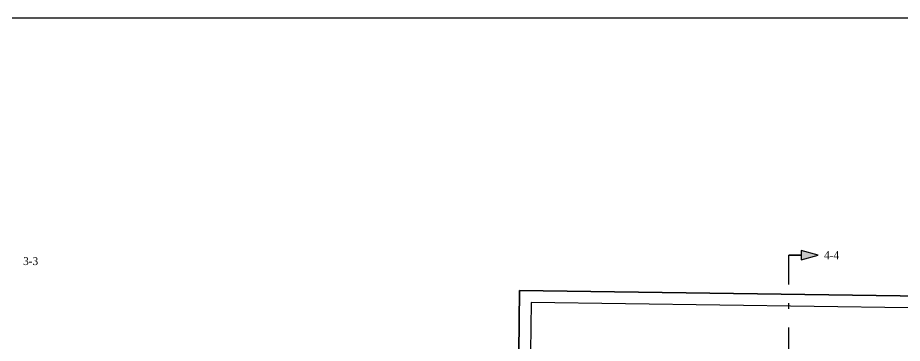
# Model space of a CAD drawing. Header units: millimetres. Extents: x -2171 to 1563, y -1758 to -1505.
# Drawn here: x -1473.1 to -1458.08, y -1595.78 to -1590.25 of the extents above; entities that cross this region are included whole.
import ezdxf
from ezdxf.enums import TextEntityAlignment as Align

# ---------------------------------------------------------------- set-up
doc = ezdxf.new("R2010")
doc.units = ezdxf.units.MM
doc.linetypes.add('DASHDOT', pattern=[25.4, 12.7, -6.35, 0, -6.35])
for name, color, linetype in [('-S_TEXT', 3, 'Continuous'), ('Geo_Lines', 7, 'Continuous'), ('Sect_Line_Symbol', 7, 'Continuous'), ('STITHAIO', 94, 'Continuous')]:
    doc.layers.add(name, color=color, linetype=linetype)
doc.styles.add('S1TmsNwRmn1359_b_934_161', font='times.ttf', dxfattribs={"width": 0.933629, "height": 0.135937})

msp = doc.modelspace()

# ---------------------------------------------------------------- hatches: boundary and pattern name
at = {"layer": 'Sect_Line_Symbol'}
msp.add_hatch(color=2, dxfattribs=at).paths.add_polyline_path([(-1460.0111, -1594.2859), (-1459.8009, -1594.2859), (-1459.8009, -1594.3635), (-1459.5111, -1594.2859), (-1459.8009, -1594.2082), (-1459.8009, -1594.2859)])

# ---------------------------------------------------------------- linework, layer by layer
at = {"layer": '-S_TEXT', "ltscale": 5}
msp.add_lwpolyline([(-1496.5047, -1590.2497), (-1438.3572, -1590.2497), (-1438.3572, -1630.2944), (-1496.5047, -1630.2944)], close=True, dxfattribs=at)
at = {"layer": 'Geo_Lines', "color": 94, "ltscale": 0.5}
msp.add_lwpolyline([(-1495.1043, -1596.9859), (-1496.0168, -1606.5488, 0.4189744), (-1487.6349, -1616.5329), (-1450.3078, -1619.4842, 0.4025719), (-1440.5143, -1611.458), (-1438.7328, -1595.2502), (-1464.5802, -1594.886), (-1464.6043, -1596.9859)], format="xyb", close=True, dxfattribs=at)
at = {"layer": 'Sect_Line_Symbol', "color": 2}
msp.add_lwpolyline([(-1460.0111, -1594.2859), (-1459.8009, -1594.2859), (-1459.8009, -1594.3635), (-1459.5111, -1594.2859), (-1459.8009, -1594.2082), (-1459.8009, -1594.2859)], close=True, dxfattribs=at)
at = {"layer": 'Sect_Line_Symbol', "color": 2, "linetype": 'DASHDOT', "ltscale": 0.05}
msp.add_lwpolyline([(-1460.0111, -1597.5214), (-1460.0111, -1594.2859)], dxfattribs=at)
at = {"layer": 'STITHAIO'}
msp.add_lwpolyline([(-1495.1043, -1596.9859), (-1464.6043, -1596.9859), (-1464.5802, -1594.886), (-1438.7328, -1595.2502), (-1438.7547, -1595.4499), (-1464.3825, -1595.0888), (-1464.4121, -1597.1859), (-1495.1234, -1597.1859)], close=True, dxfattribs=at)

# ---------------------------------------------------------------- texts
at = {"layer": 'Sect_Line_Symbol', "color": 2, "style": 'S1TmsNwRmn1359_b_934_161', "width": 0.933629}
for s, p in [('4-4', (-1459.4111, -1594.2859)), ('3-3', (-1473.0111, -1594.3859))]:
    msp.add_text(s, height=0.13594, dxfattribs=at).set_placement(p, align=Align.MIDDLE_LEFT)

doc.saveas('drawing.dxf')
